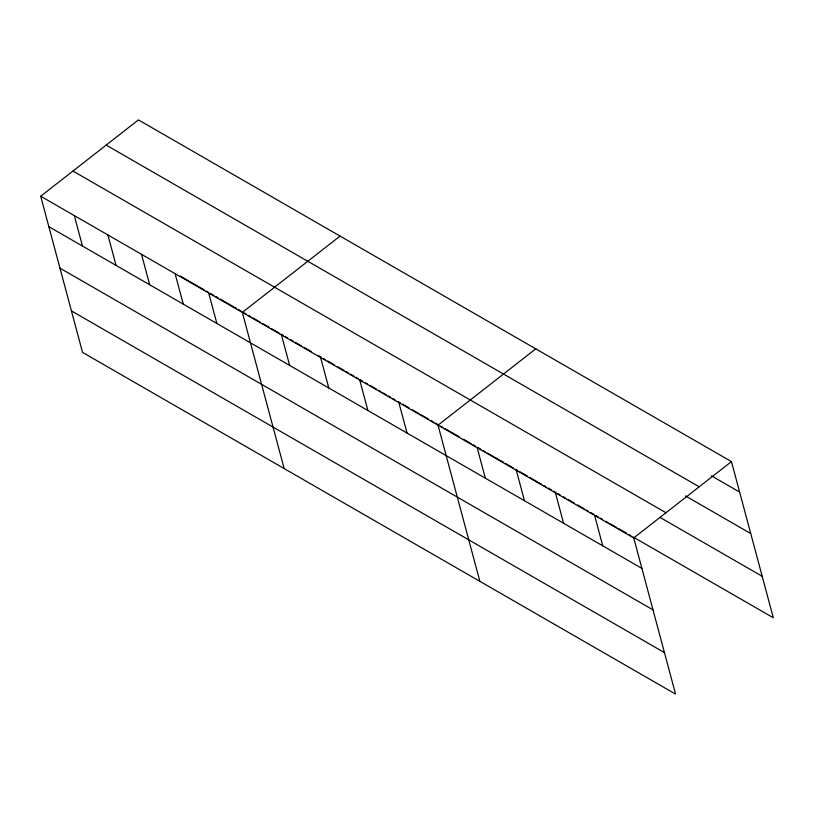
<?xml version="1.0" encoding="UTF-8"?>
<svg xmlns="http://www.w3.org/2000/svg" width="814" height="814" viewBox="0 0 814 814"><rect width="100%" height="100%" fill="white"/><g stroke="black" fill="none" stroke-linecap="round" stroke-linejoin="round"><path stroke-width="1.22" d="M40.7 196.235L633.73 537.932L675.569 694.098L82.54 352.391L40.7 196.235L138.431 119.902L731.46 461.609L773.3 617.765L633.048 536.955M340.059 236.091L242.328 312.413L284.167 468.569M535.754 348.85L438.024 425.173L479.873 581.328M633.73 537.932L731.46 461.609M711.355 475.773L739.621 492.063M106.176 145.096L699.206 486.803M685.5 495.96L750.732 533.546M72.955 171.042L665.974 512.749M659.991 517.399L762.189 576.292M180.27 276.058L204.121 289.804M206.288 291.056L208.455 292.307M210.623 293.549L213.879 295.431M216.046 296.672L218.213 297.924M220.38 299.176L236.64 308.547M238.807 309.788L240.975 311.04M243.142 312.291L246.398 314.163M248.565 315.415L250.732 316.666M252.9 317.918L260.49 322.283M262.657 323.534L269.159 327.279M271.327 328.53L278.917 332.906M281.084 334.157L283.252 335.399M285.419 336.65L287.596 337.902M290.842 339.774L293.009 341.025M295.177 342.277L301.689 346.021M303.856 347.273L311.436 351.638M317.948 355.392L321.194 357.265M323.362 358.516L325.529 359.768M327.696 361.009L334.208 364.764M337.454 366.636L343.966 370.38M346.133 371.632L348.3 372.883M350.468 374.125L353.714 376.007M355.881 377.248L358.058 378.5M360.226 379.751L362.393 381.003M365.639 382.875L367.806 384.127M369.973 385.368L376.485 389.123M378.652 390.374L380.82 391.615M382.987 392.867L386.253 394.749M388.42 396.001L390.598 397.252M392.775 398.504L394.953 399.766M398.209 401.638L400.386 402.889M402.564 404.151L409.086 407.906M412.342 409.788L418.864 413.543M421.042 414.794L428.652 419.179M430.83 420.431L432.997 421.683M435.175 422.944L438.441 424.816M440.608 426.068L442.785 427.33M444.963 428.581L459.096 436.721M463.441 439.224L471.052 443.61M473.229 444.861L475.407 446.123M477.574 447.374L480.84 449.247M483.017 450.508L485.185 451.76M487.362 453.011L499.318 459.9M500.407 460.531L503.673 462.403M505.84 463.665L513.451 468.05M515.628 469.302L517.806 470.553M519.983 471.805L527.594 476.19M529.761 477.442L537.372 481.827M538.461 482.458L541.727 484.33M543.894 485.582L546.072 486.843M548.249 488.095L551.505 489.967M553.683 491.229L555.86 492.48M558.028 493.732L560.205 494.983M563.471 496.866L565.638 498.117M567.816 499.369L574.338 503.123M577.604 505.006L584.126 508.76M586.304 510.022L588.471 511.273M590.649 512.525L593.905 514.407M596.082 515.659L598.259 516.91M600.437 518.162L602.604 519.413M605.87 521.296L608.048 522.547M610.215 523.799L616.737 527.564M618.915 528.815L626.526 533.201M628.703 534.452L630.87 535.704M48.86 226.679L641.89 568.386M59.971 268.162L653.001 609.869M71.429 310.907L664.458 652.614M594.586 515.384L602.747 545.838M555.443 492.836L563.603 523.28M516.31 470.278L524.47 500.732M477.167 447.731L485.327 478.174M398.891 402.625L407.051 433.068M359.747 380.067L367.908 410.521M320.604 357.519L328.764 387.963M281.471 334.961L289.631 365.415M208.72 293.05L216.88 323.504M175.122 273.687L183.282 304.131M141.514 254.324L149.674 284.768M107.906 234.961L116.066 265.405M74.308 215.598L82.468 246.042"/></g></svg>
